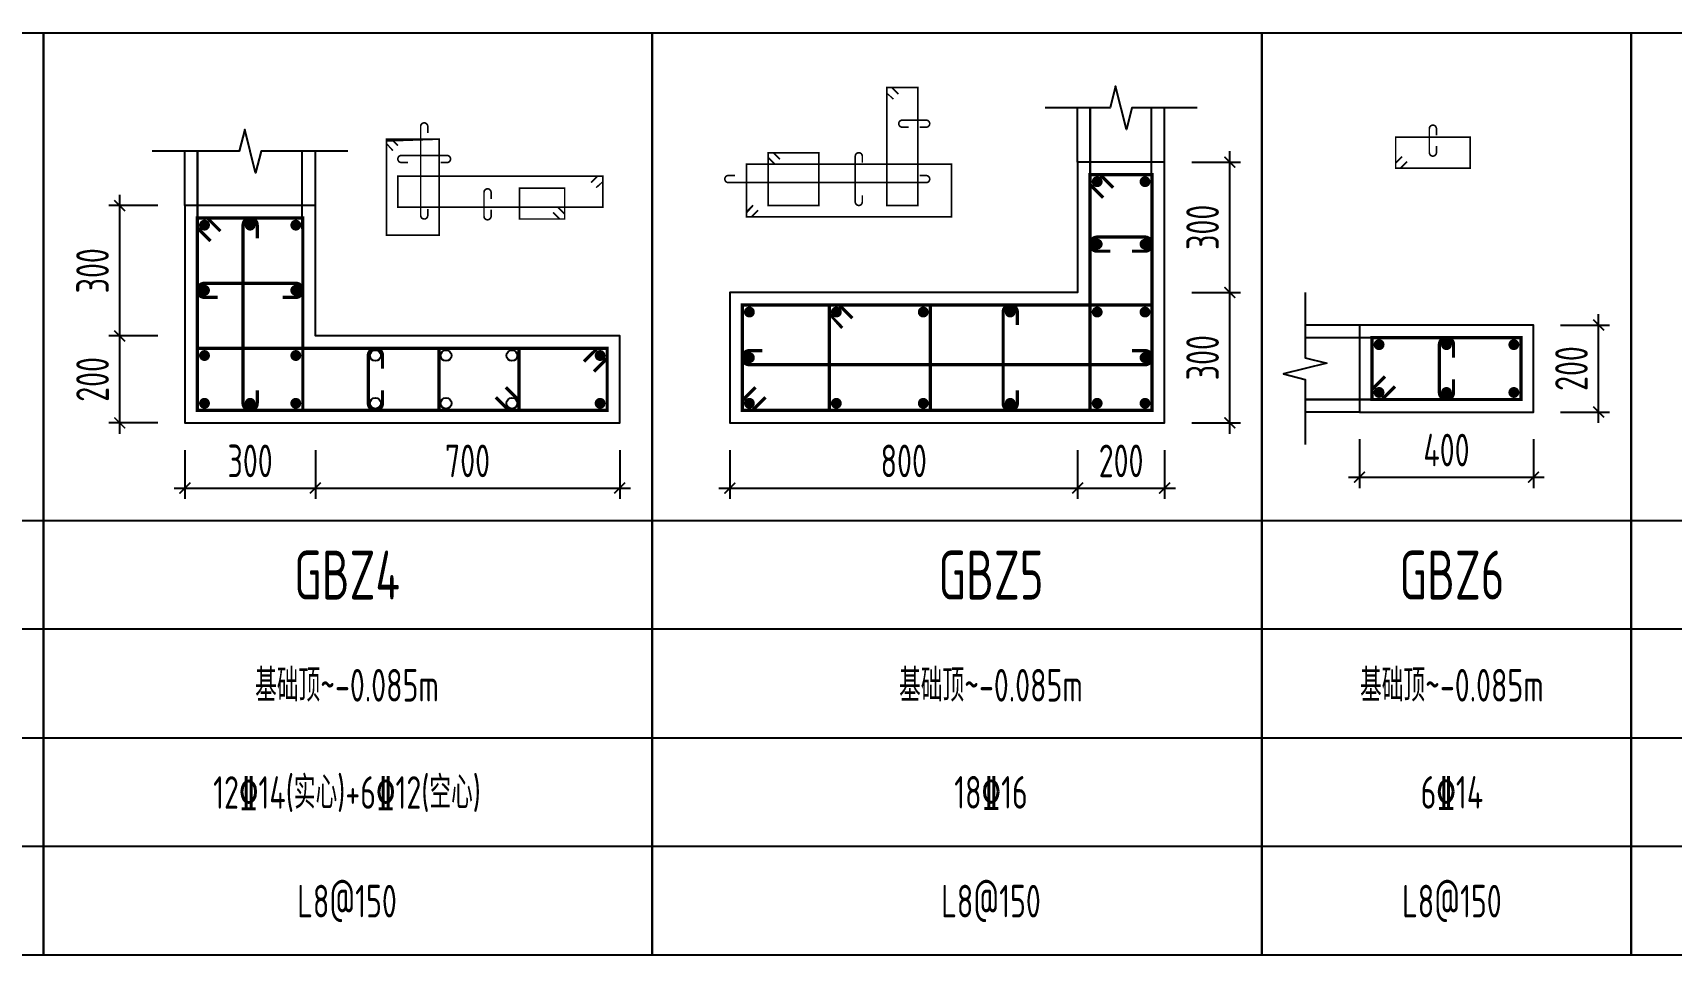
# Model space of a CAD drawing. Extents: x -668857 to 154266, y -275694 to 291306.
# Drawn here: x -337739 to -322663, y 177360 to 185851 of the extents above; entities that cross this region are included whole.
import ezdxf
from ezdxf.enums import TextEntityAlignment as Align

# ---------------------------------------------------------------- set-up
doc = ezdxf.new("R2010")
doc.units = 0
doc.header["$LTSCALE"] = 1000
doc.layers.get('0').update_dxf_attribs({"linetype": 'CONTINUOUS'})
doc.layers.get('DEFPOINTS').update_dxf_attribs({"linetype": 'CONTINUOUS'})
for name, color, linetype in [('COLU_DE_DIM', 3, 'CONTINUOUS'), ('COLU_DE_TH', 7, 'CONTINUOUS'), ('LINK', 6, 'CONTINUOUS'), ('LINK-INDEX', 6, 'CONTINUOUS'), ('REIN', 6, 'CONTINUOUS'), ('TAB', 7, 'CONTINUOUS'), ('TAB_TEXT', 7, 'CONTINUOUS'), ('THIN', 7, 'CONTINUOUS')]:
    doc.layers.add(name, color=color, linetype=linetype)
doc.styles.add('TSSD_DIMENSION', font='Tssdeng.shx', dxfattribs={"width": 0.7, "bigfont": 'tssdchn.shx'})
doc.styles.add('TSSD_REIN', font='tssdeng.shx', dxfattribs={"width": 0.7, "height": 300, "bigfont": 'tssdchn.shx'})
doc.dimstyles.new('TSSD_25_100', dxfattribs={"dimtxt": 300, "dimasz": 100, "dimexe": 100, "dimexo": 250, "dimgap": 100, "dimtad": 1, "dimdec": 0, "dimlfac": 0.25, "dimzin": 0, "dimdsep": 46, "dimtxsty": 'TSSD_DIMENSION', "dimblk": 'ARCHTICK', "dimcen": 0, "dimdle": 100, "dimclrt": 7, "dimadec": 0, "dimazin": 0, "dimtfac": 1, "dimtdec": 0, "dimtix": 1, "dimtmove": 2, "dimatfit": 3, "dimldrblk": 'ARCHTICK', "dimfxl": 0, "dimtolj": 1, "dimtzin": 0, "dimarcsym": 0})

# ---------------------------------------------------------------- blocks, each defined once
blk = doc.blocks.new('_ArchTick')
at = {"color": 0, "linetype": 'ByBlock', "const_width": 0.15}
blk.add_lwpolyline([(-0.5, -0.5), (0.5, 0.5)], dxfattribs=at)
blk = doc.blocks.new('*D748')
at = {"layer": 'COLU_DE_DIM', "color": 0, "lineweight": -2}
for p, q in [((-325531.4673638407, 182110.2121014377), (-325531.4673638407, 181660.2121014377)), ((-323931.4673638437, 182110.2121014377), (-323931.4673638437, 181660.2121014377)), ((-325631.4673638407, 181760.2121014377), (-323831.4673638437, 181760.2121014377))]:
    blk.add_line(p, q, dxfattribs=at)
at = {"layer": 'DEFPOINTS', "color": 0}
for p in [(-325531.4673638407, 182360.2121014377), (-323931.4673638437, 182360.2121014377), (-323931.4673638437, 181760.2121014377)]:
    blk.add_point(p, dxfattribs=at)
at = {"layer": 'COLU_DE_DIM', "color": 0, "lineweight": -2, "xscale": 100, "yscale": 100, "zscale": 100, "rotation": 180}
blk.add_blockref('_ArchTick', (-325531.4673638407, 181760.2121014377), dxfattribs=at)
at = {"layer": 'COLU_DE_DIM', "color": 0, "lineweight": -2, "xscale": 100, "yscale": 100, "zscale": 100}
blk.add_blockref('_ArchTick', (-323931.4673638437, 181760.2121014377), dxfattribs=at)
at = {"layer": 'COLU_DE_DIM', "color": 7, "insert": (-324731.4673638422, 182010.2121014377), "char_height": 300, "attachment_point": 5, "style": 'TSSD_DIMENSION'}
blk.add_mtext('\\A1;400', dxfattribs=at)
blk = doc.blocks.new('*D749')
at = {"layer": 'COLU_DE_DIM', "color": 0, "lineweight": -2}
for p, q in [((-323331.4673638437, 182260.2121014381), (-323331.4673638437, 183260.2121014383)), ((-323681.4673638437, 183160.2121014383), (-323231.4673638437, 183160.2121014383)), ((-323681.4673638437, 182360.2121014381), (-323231.4673638437, 182360.2121014381))]:
    blk.add_line(p, q, dxfattribs=at)
at = {"layer": 'DEFPOINTS', "color": 0}
for p in [(-323931.4673638437, 183160.2121014383), (-323331.4673638437, 183160.2121014383), (-323931.4673638437, 182360.2121014381)]:
    blk.add_point(p, dxfattribs=at)
at = {"layer": 'COLU_DE_DIM', "color": 0, "lineweight": -2, "xscale": 100, "yscale": 100, "zscale": 100}
for p, rotation in [((-323331.4673638437, 183160.2121014383), 90), ((-323331.4673638437, 182360.2121014381), 270)]:
    blk.add_blockref('_ArchTick', p, dxfattribs=dict(at, rotation=rotation))
at = {"layer": 'COLU_DE_DIM', "color": 7, "insert": (-323581.4673638438, 182760.2121014382), "char_height": 300, "attachment_point": 5, "rotation": 90, "style": 'TSSD_DIMENSION'}
blk.add_mtext('\\A1;200', dxfattribs=at)
blk = doc.blocks.new('*D774')
at = {"layer": 'COLU_DE_DIM', "color": 0, "lineweight": -2}
for p, q in [((-336338.5947364576, 182010.2121014377), (-336338.5947364576, 181560.2121014377)), ((-335138.595775401, 182010.2121014377), (-335138.595775401, 181560.2121014377)), ((-336438.5947364576, 181660.2121014377), (-335038.595775401, 181660.2121014377))]:
    blk.add_line(p, q, dxfattribs=at)
at = {"layer": 'DEFPOINTS', "color": 0}
for p in [(-336338.5947364576, 182260.2121014377), (-335138.595775401, 182260.2121014377), (-335138.595775401, 181660.2121014377)]:
    blk.add_point(p, dxfattribs=at)
at = {"layer": 'COLU_DE_DIM', "color": 0, "lineweight": -2, "xscale": 100, "yscale": 100, "zscale": 100, "rotation": 180}
blk.add_blockref('_ArchTick', (-336338.5947364576, 181660.2121014377), dxfattribs=at)
at = {"layer": 'COLU_DE_DIM', "color": 0, "lineweight": -2, "xscale": 100, "yscale": 100, "zscale": 100}
blk.add_blockref('_ArchTick', (-335138.595775401, 181660.2121014377), dxfattribs=at)
at = {"layer": 'COLU_DE_DIM', "color": 7, "insert": (-335738.5952559293, 181910.2121014377), "char_height": 300, "attachment_point": 5, "style": 'TSSD_DIMENSION'}
blk.add_mtext('\\A1;300', dxfattribs=at)
blk = doc.blocks.new('*D775')
at = {"layer": 'COLU_DE_DIM', "color": 0, "lineweight": -2}
for p, q in [((-335138.595775401, 182010.2121014377), (-335138.595775401, 181560.2121014377)), ((-332338.5957754011, 182010.2121014377), (-332338.5957754011, 181560.2121014377)), ((-335238.595775401, 181660.2121014377), (-332238.5957754011, 181660.2121014377))]:
    blk.add_line(p, q, dxfattribs=at)
at = {"layer": 'DEFPOINTS', "color": 0}
for p in [(-335138.595775401, 182260.2121014377), (-332338.5957754011, 182260.2121014377), (-332338.5957754011, 181660.2121014377)]:
    blk.add_point(p, dxfattribs=at)
at = {"layer": 'COLU_DE_DIM', "color": 0, "lineweight": -2, "xscale": 100, "yscale": 100, "zscale": 100, "rotation": 180}
blk.add_blockref('_ArchTick', (-335138.595775401, 181660.2121014377), dxfattribs=at)
at = {"layer": 'COLU_DE_DIM', "color": 0, "lineweight": -2, "xscale": 100, "yscale": 100, "zscale": 100}
blk.add_blockref('_ArchTick', (-332338.5957754011, 181660.2121014377), dxfattribs=at)
at = {"layer": 'COLU_DE_DIM', "color": 7, "insert": (-333738.595775401, 181910.2121014377), "char_height": 300, "attachment_point": 5, "style": 'TSSD_DIMENSION'}
blk.add_mtext('\\A1;700', dxfattribs=at)
blk = doc.blocks.new('*D776')
at = {"layer": 'COLU_DE_DIM', "color": 0, "lineweight": -2}
for p, q in [((-336588.5948663272, 183060.2131403966), (-337038.5948663272, 183060.2131403966)), ((-336938.5948663272, 182160.2121014377), (-336938.5948663272, 183160.2131403966)), ((-336588.5948663272, 182260.2121014377), (-337038.5948663272, 182260.2121014377))]:
    blk.add_line(p, q, dxfattribs=at)
at = {"layer": 'DEFPOINTS', "color": 0}
for p in [(-336938.5948663272, 183060.2131403966), (-336338.5948663272, 183060.2131403966), (-336338.5948663272, 182260.2121014377)]:
    blk.add_point(p, dxfattribs=at)
at = {"layer": 'COLU_DE_DIM', "color": 0, "lineweight": -2, "xscale": 100, "yscale": 100, "zscale": 100}
for p, rotation in [((-336938.5948663272, 183060.2131403966), 90), ((-336938.5948663272, 182260.2121014377), 270)]:
    blk.add_blockref('_ArchTick', p, dxfattribs=dict(at, rotation=rotation))
at = {"layer": 'COLU_DE_DIM', "color": 7, "insert": (-337188.5948663273, 182660.2126209171), "char_height": 300, "attachment_point": 5, "rotation": 90, "style": 'TSSD_DIMENSION'}
blk.add_mtext('\\A1;200', dxfattribs=at)
blk = doc.blocks.new('*D777')
at = {"layer": 'COLU_DE_DIM', "color": 0, "lineweight": -2}
for p, q in [((-336588.5948663272, 184260.2134520833), (-337038.5948663272, 184260.2134520833)), ((-336938.5948663272, 182960.2131403966), (-336938.5948663272, 184360.2134520833)), ((-336588.5948663272, 183060.2131403966), (-337038.5948663272, 183060.2131403966))]:
    blk.add_line(p, q, dxfattribs=at)
at = {"layer": 'DEFPOINTS', "color": 0}
for p in [(-336938.5948663272, 184260.2134520833), (-336338.5948663272, 184260.2134520833), (-336338.5948663272, 183060.2131403966)]:
    blk.add_point(p, dxfattribs=at)
at = {"layer": 'COLU_DE_DIM', "color": 0, "lineweight": -2, "xscale": 100, "yscale": 100, "zscale": 100}
for p, rotation in [((-336938.5948663272, 184260.2134520833), 90), ((-336938.5948663272, 183060.2131403966), 270)]:
    blk.add_blockref('_ArchTick', p, dxfattribs=dict(at, rotation=rotation))
at = {"layer": 'COLU_DE_DIM', "color": 7, "insert": (-337188.5948663273, 183660.2132962399), "char_height": 300, "attachment_point": 5, "rotation": 90, "style": 'TSSD_DIMENSION'}
blk.add_mtext('\\A1;300', dxfattribs=at)
blk = doc.blocks.new('*D788')
at = {"layer": 'COLU_DE_DIM', "color": 0, "lineweight": -2}
for p, q in [((-331325.1683377388, 182010.2121014377), (-331325.1683377388, 181560.2121014377)), ((-328125.1203377389, 182010.2121014377), (-328125.1203377389, 181560.2121014377)), ((-331425.1683377388, 181660.2121014377), (-328025.1203377389, 181660.2121014377))]:
    blk.add_line(p, q, dxfattribs=at)
at = {"layer": 'DEFPOINTS', "color": 0}
for p in [(-331325.1683377388, 182260.2121014377), (-328125.1203377389, 182260.2121014377), (-328125.1203377389, 181660.2121014377)]:
    blk.add_point(p, dxfattribs=at)
at = {"layer": 'COLU_DE_DIM', "color": 0, "lineweight": -2, "xscale": 100, "yscale": 100, "zscale": 100, "rotation": 180}
blk.add_blockref('_ArchTick', (-331325.1683377388, 181660.2121014377), dxfattribs=at)
at = {"layer": 'COLU_DE_DIM', "color": 0, "lineweight": -2, "xscale": 100, "yscale": 100, "zscale": 100}
blk.add_blockref('_ArchTick', (-328125.1203377389, 181660.2121014377), dxfattribs=at)
at = {"layer": 'COLU_DE_DIM', "color": 7, "insert": (-329725.1443377389, 181910.2121014377), "char_height": 300, "attachment_point": 5, "style": 'TSSD_DIMENSION'}
blk.add_mtext('\\A1;800', dxfattribs=at)
blk = doc.blocks.new('*D789')
at = {"layer": 'COLU_DE_DIM', "color": 0, "lineweight": -2}
for p, q in [((-328125.1203377389, 182010.2121014377), (-328125.1203377389, 181560.2121014377)), ((-327325.1203377394, 182010.2121014377), (-327325.1203377394, 181560.2121014377)), ((-328225.1203377389, 181660.2121014377), (-327225.1203377394, 181660.2121014377))]:
    blk.add_line(p, q, dxfattribs=at)
at = {"layer": 'DEFPOINTS', "color": 0}
for p in [(-328125.1203377389, 182260.2121014377), (-327325.1203377394, 182260.2121014377), (-327325.1203377394, 181660.2121014377)]:
    blk.add_point(p, dxfattribs=at)
at = {"layer": 'COLU_DE_DIM', "color": 0, "lineweight": -2, "xscale": 100, "yscale": 100, "zscale": 100, "rotation": 180}
blk.add_blockref('_ArchTick', (-328125.1203377389, 181660.2121014377), dxfattribs=at)
at = {"layer": 'COLU_DE_DIM', "color": 0, "lineweight": -2, "xscale": 100, "yscale": 100, "zscale": 100}
blk.add_blockref('_ArchTick', (-327325.1203377394, 181660.2121014377), dxfattribs=at)
at = {"layer": 'COLU_DE_DIM', "color": 7, "insert": (-327725.1203377391, 181910.2121014377), "char_height": 300, "attachment_point": 5, "style": 'TSSD_DIMENSION'}
blk.add_mtext('\\A1;200', dxfattribs=at)
blk = doc.blocks.new('*D790')
at = {"layer": 'COLU_DE_DIM', "color": 0, "lineweight": -2}
for p, q in [((-326725.1203377389, 182160.2121014377), (-326725.1203377389, 183560.220138081)), ((-327075.1203377389, 183460.220138081), (-326625.1203377389, 183460.220138081)), ((-327075.1203377389, 182260.2121014377), (-326625.1203377389, 182260.2121014377))]:
    blk.add_line(p, q, dxfattribs=at)
at = {"layer": 'DEFPOINTS', "color": 0}
for p in [(-327325.1203377389, 183460.220138081), (-326725.1203377389, 183460.220138081), (-327325.1203377389, 182260.2121014377)]:
    blk.add_point(p, dxfattribs=at)
at = {"layer": 'COLU_DE_DIM', "color": 0, "lineweight": -2, "xscale": 100, "yscale": 100, "zscale": 100}
for p, rotation in [((-326725.1203377389, 183460.220138081), 90), ((-326725.1203377389, 182260.2121014377), 270)]:
    blk.add_blockref('_ArchTick', p, dxfattribs=dict(at, rotation=rotation))
at = {"layer": 'COLU_DE_DIM', "color": 7, "insert": (-326975.1203377389, 182860.2161197593), "char_height": 300, "attachment_point": 5, "rotation": 90, "style": 'TSSD_DIMENSION'}
blk.add_mtext('\\A1;300', dxfattribs=at)
blk = doc.blocks.new('*D791')
at = {"layer": 'COLU_DE_DIM', "color": 0, "lineweight": -2}
for p, q in [((-326725.1203377389, 183360.220138081), (-326725.1203377389, 184760.2201380818)), ((-327075.1203377389, 184660.2201380818), (-326625.1203377389, 184660.2201380818)), ((-327075.1203377389, 183460.220138081), (-326625.1203377389, 183460.220138081))]:
    blk.add_line(p, q, dxfattribs=at)
at = {"layer": 'DEFPOINTS', "color": 0}
for p in [(-327325.1203377389, 184660.2201380818), (-326725.1203377389, 184660.2201380818), (-327325.1203377389, 183460.220138081)]:
    blk.add_point(p, dxfattribs=at)
at = {"layer": 'COLU_DE_DIM', "color": 0, "lineweight": -2, "xscale": 100, "yscale": 100, "zscale": 100}
for p, rotation in [((-326725.1203377389, 184660.2201380818), 90), ((-326725.1203377389, 183460.220138081), 270)]:
    blk.add_blockref('_ArchTick', p, dxfattribs=dict(at, rotation=rotation))
at = {"layer": 'COLU_DE_DIM', "color": 7, "insert": (-326975.1203377389, 184060.2201380813), "char_height": 300, "attachment_point": 5, "rotation": 90, "style": 'TSSD_DIMENSION'}
blk.add_mtext('\\A1;300', dxfattribs=at)

msp = doc.modelspace()

# ---------------------------------------------------------------- linework, layer by layer
at = {"layer": 'COLU_DE_TH'}
for points in [[(-327325.1203377394, 184660.2201380818), (-328125.1203377389, 184660.2201380814), (-328125.1203377389, 183460.220138081), (-331325.1683377388, 183460.220138081), (-331325.1683377388, 182260.2121014377), (-327325.1203377389, 182260.2121014377), (-327325.1203377394, 184660.2201380818)], [(-335138.595775401, 184260.2134520833), (-336338.5947364576, 184260.2131403966), (-336338.5947364576, 182260.2121014377), (-332338.5957754011, 182260.2131403966), (-332338.5957754011, 183060.2131403966), (-335138.5957754011, 183060.2131403966), (-335138.595775401, 184260.2134520833)], [(-325531.4673638407, 183160.2121014383), (-325531.4673638402, 182360.2121014381), (-323931.4673638437, 182360.2121014382), (-323931.4673638437, 183160.2121014382), (-325531.4673638407, 183160.2121014383)]]:
    msp.add_lwpolyline(points, close=True, dxfattribs=at)
at = {"layer": 'LINK', "const_width": 30}
for points in [[(-327890.1203377391, 184333.2962565269), (-328010.120337739, 184453.296256527), (-328010.120337739, 184545.2201380815), (-327440.1203377394, 184545.2201380817), (-327440.1203377389, 182375.2121014378), (-328010.1203377389, 182375.2121014378), (-328010.120337739, 184545.2201380815), (-327918.1964561844, 184545.2201380816), (-327798.1964561844, 184425.2201380815)], [(-336103.5947208735, 183933.2893162348), (-336223.5947364576, 184053.2893006508), (-336223.5947364576, 184145.2131702666), (-335253.595775401, 184145.2134222133), (-335253.5957754012, 182375.2123832551), (-336223.5947364576, 182375.2121313078), (-336223.5947364576, 184145.2131702666), (-336131.6708668415, 184145.2131941428), (-336011.6708512573, 184025.2132097269)], [(-330998.2444561848, 182495.2121014378), (-331118.2444561848, 182375.2121014377), (-331210.168337739, 182375.2121014377), (-331210.168337739, 183345.220138081), (-327440.1203377391, 183345.220138081), (-327440.1203377389, 182375.2121014377), (-331210.168337739, 182375.2121014377), (-331210.168337739, 182467.1359829918), (-331090.168337739, 182587.1359829919)], [(-330290.1563377385, 183133.2962565271), (-330410.1563377389, 183253.2962565267), (-330410.156337739, 183345.2201380811), (-329480.144337739, 183345.220138081), (-329480.1443377389, 182375.2121014377), (-330410.156337739, 182375.2121014377), (-330410.156337739, 183345.2201380811), (-330318.232456185, 183345.2201380811), (-330198.2324561847, 183225.2201380815)], [(-325204.5434822859, 182595.212101438), (-325324.543482286, 182475.2121014381), (-325416.4673638402, 182475.2121014381), (-325416.4673638407, 183045.2121014383), (-324046.4673638437, 183045.2121014382), (-324046.4673638437, 182475.2121014382), (-325416.4673638402, 182475.2121014381), (-325416.4673638402, 182567.1359829924), (-325296.4673638402, 182687.1359829923)], [(-332665.5196569553, 182825.2131403966), (-332545.5196569553, 182945.2131403966), (-332453.5957754011, 182945.2131403966), (-332453.5957754012, 182375.2131105265), (-336223.5947364576, 182375.2121313078), (-336223.5947364576, 182945.2131403966), (-332453.5957754011, 182945.2131403966), (-332453.5957754011, 182853.2892588424), (-332573.5957754012, 182733.2892588424)], [(-333385.3386256585, 182587.1369539188), (-333265.3385944897, 182467.1369850876), (-333265.3385944897, 182375.2131274096), (-334001.210004034, 182375.2126962415), (-334001.2100040339, 182945.2131403965), (-333265.3385944897, 182945.2131403966), (-333265.3385944897, 182375.2131274096), (-333357.2624521675, 182375.2130796571), (-333477.2624833364, 182495.2130484883)]]:
    msp.add_lwpolyline(points, dxfattribs=at)
for points in [[(-335673.5952559293, 183960.2134053303), (-335673.5952559293, 184080.2134053303, 1), (-335803.5952559293, 184080.2134053303), (-335803.5952559295, 182440.2123663721, 1), (-335673.5952559295, 182440.2123663721), (-335673.5952559295, 182560.2123663721)], [(-327625.1203377395, 183840.3362604114), (-327505.1203377395, 183840.3362604114, 1), (-327505.1203377395, 183970.3362604114), (-327945.1203377395, 183970.3362604113, 1), (-327945.1203377395, 183840.3362604113), (-327825.1203377395, 183840.3362604113)], [(-335438.5957754012, 183415.2132728634), (-335318.5957754012, 183415.2132728634, 1), (-335318.5957754012, 183545.2132728634), (-336158.5947364576, 183545.2132728634, 1), (-336158.5947364576, 183415.2132728634), (-336038.5947364576, 183415.2132728634)], [(-328680.132337739, 183160.220138081), (-328680.132337739, 183280.220138081, 1), (-328810.132337739, 183280.220138081), (-328810.1323377389, 182440.2121014377, 1), (-328680.1323377389, 182440.2121014377), (-328680.1323377389, 182560.2121014377)], [(-324666.4673638421, 182860.2121014382), (-324666.4673638421, 182980.2121014382, 1), (-324796.4673638421, 182980.2121014382), (-324796.4673638421, 182540.2121014382, 1), (-324666.4673638421, 182540.2121014382), (-324666.4673638421, 182660.2121014382)], [(-334521.0146496363, 182760.2131403968), (-334521.0146496363, 182880.2131403968, 1), (-334651.0146496363, 182880.2131403968), (-334651.0146496363, 182440.2131403968, 1), (-334521.0146496363, 182440.2131403968), (-334521.0146496363, 182560.2131403968)], [(-331025.168337739, 182925.2161197594), (-331145.168337739, 182925.2161197594, 1), (-331145.168337739, 182795.2161197594), (-327505.1203377391, 182795.2161197594, 1), (-327505.1203377391, 182925.2161197594), (-327625.1203377391, 182925.2161197594)]]:
    msp.add_lwpolyline(points, format="xyb", dxfattribs=at)
at = {"layer": 'LINK-INDEX', "const_width": 15.00000095367432}
for points in [[(-329821.0127938731, 185240.806601851), (-329881.0127938711, 185300.8066018529), (-329881.0127938712, 185346.7685426278), (-329596.0127938715, 185346.768542628), (-329596.0127938711, 184261.7645243056), (-329881.0127938711, 184261.7645243056), (-329881.0127938712, 185346.7685426278), (-329835.0508530933, 185346.7685426279), (-329775.0508530951, 185286.768542626)], [(-334424.6475893033, 184765.6902355357), (-334484.6475970951, 184825.6902277438), (-334484.647597095, 184871.6521625518), (-333999.6481165668, 184871.6522885251), (-333999.6481165669, 183986.651769046), (-334484.6475970951, 183986.6516430724), (-334484.647597095, 184871.6521625518), (-334438.6856622867, 184871.6521744899), (-334378.6856544949, 184811.6521822817)], [(-325093.0054230639, 184665.6387334238), (-325153.0054230642, 184605.6387334242), (-325198.9673638411, 184605.6387334241), (-325198.9673638414, 184890.6387334243), (-324513.9673638428, 184890.6387334242), (-324513.9673638428, 184605.6387334242), (-325198.9673638411, 184605.6387334241), (-325198.9673638411, 184651.6006742017), (-325138.9673638408, 184711.6006742013)], [(-330911.030793871, 184640.8066018516), (-330971.0307938711, 184700.8066018514), (-330971.0307938711, 184746.7685426278), (-330506.0247938714, 184746.7685426278), (-330506.0247938714, 184261.7645243063), (-330971.0307938711, 184261.7645243063), (-330971.0307938711, 184746.7685426278), (-330925.0688530949, 184746.7685426279), (-330865.0688530947, 184686.7685426281)], [(-332600.6102261734, 184471.6522196947), (-332540.6102261731, 184531.6522196944), (-332494.6482853958, 184531.6522196944), (-332494.6482853958, 184246.6522047593), (-334379.647765924, 184246.65171515), (-334379.647765924, 184531.6522196944), (-332494.6482853958, 184531.6522196944), (-332494.6482853959, 184485.6902789167), (-332554.6482853963, 184425.690278917)], [(-331065.0718530947, 184216.7635197259), (-331125.0718530946, 184156.7635197258), (-331171.0337938713, 184156.7635197258), (-331171.0337938713, 184641.7675380474), (-329286.0097938713, 184641.7675380474), (-329286.0097938712, 184156.7635197258), (-331171.0337938713, 184156.7635197258), (-331171.0337938711, 184202.7254605021), (-331111.0337938712, 184262.7254605022)], [(-332904.6483009798, 184242.6141147672), (-332844.6482853957, 184182.6141303513), (-332844.6482853957, 184136.6522015125), (-333259.6482853957, 184136.6519859285), (-333259.6482853957, 184421.652208006), (-332844.6482853957, 184421.6522080061), (-332844.6482853957, 184136.6522015125), (-332890.6102142349, 184136.6521776362), (-332950.6102298191, 184196.6521620522)]]:
    msp.add_lwpolyline(points, dxfattribs=at)
at = {"layer": 'LINK-INDEX', "color": 1, "const_width": 20}
for points in [[(-328010.120337739, 184445.2201380818), (-328010.120337739, 185160.2201380817)], [(-327447.2516475108, 184445.2201380818), (-327447.2516475108, 185160.2201380818)], [(-336223.5947364576, 184045.2134520834), (-336223.5947364576, 184760.2134520833)], [(-335260.7270851724, 184045.2134520834), (-335260.7270851724, 184760.2134520833)], [(-325316.4673638407, 183045.2121014384), (-326031.4673638407, 183045.2121014383)], [(-325316.4673638408, 182475.2121014384), (-326031.4673638407, 182475.2121014383)]]:
    msp.add_lwpolyline(points, dxfattribs=at)
at = {"layer": 'LINK-INDEX', "const_width": 15.00000095367432}
for points in [[(-334104.6480256598, 184929.1523404729), (-334104.6480256598, 184989.1523404729, 1), (-334169.6480256598, 184989.1523404729), (-334169.6480256598, 184169.1518209938, 1), (-334104.6480256598, 184169.1518209938), (-334104.6480256598, 184229.1518209938)], [(-329578.5127938716, 184981.768542628), (-329518.5127938716, 184981.768542628, 1), (-329518.5127938716, 185046.768542628), (-329738.5127938716, 185046.768542628, 1), (-329738.5127938716, 184981.768542628), (-329678.5127938716, 184981.768542628)], [(-324823.9673638421, 184908.1387334243), (-324823.9673638421, 184968.1387334243, 1), (-324888.9673638421, 184968.1387334243), (-324888.9673638421, 184748.1387334243, 1), (-324823.9673638421, 184748.1387334243), (-324823.9673638421, 184808.1387334243)], [(-333987.1482853957, 184656.6522742395), (-333927.1482853957, 184656.6522742395, 1), (-333927.1482853957, 184721.6522742395), (-334347.147765924, 184721.6522742395, 1), (-334347.147765924, 184656.6522742395), (-334287.147765924, 184656.6522742395)], [(-330106.0187938713, 184654.2685426277), (-330106.0187938713, 184714.2685426277, 1), (-330171.0187938713, 184714.2685426277), (-330171.0187938713, 184294.2645243061, 1), (-330106.0187938713, 184294.2645243061), (-330106.0187938713, 184354.2645243061)], [(-331278.5367938713, 184536.766533467), (-331338.5367938713, 184536.766533467, 1), (-331338.5367938713, 184471.766533467), (-329518.5127938713, 184471.766533467, 1), (-329518.5127938713, 184536.766533467), (-329578.5127938713, 184536.766533467)], [(-333521.8318372035, 184322.0175625059), (-333521.8318372035, 184382.0175625059, 1), (-333586.8318372035, 184382.0175625059), (-333586.8318372035, 184162.0175625059, 1), (-333521.8318372035, 184162.0175625059), (-333521.8318372035, 184222.0175625059)]]:
    msp.add_lwpolyline(points, format="xyb", dxfattribs=at)
at = {"layer": 'REIN', "const_width": 50}
for points in [[(-327970.120337739, 184480.2201380815, 1), (-327920.120337739, 184480.2201380815, 1), (-327970.120337739, 184480.2201380815)], [(-327530.1203377394, 184480.2201380817, 1), (-327480.1203377394, 184480.2201380817, 1), (-327530.1203377394, 184480.2201380817)], [(-336183.5947364576, 184080.2131871496, 1), (-336133.5947364576, 184080.2131871496, 1), (-336183.5947364576, 184080.2131871496)], [(-335763.5952559293, 184080.2134053303, 1), (-335713.5952559293, 184080.2134053303, 1), (-335763.5952559293, 184080.2134053303)], [(-335343.595775401, 184080.2134053303, 1), (-335293.595775401, 184080.2134053303, 1), (-335343.595775401, 184080.2134053303)], [(-327970.1203377395, 183905.3362604113, 1), (-327920.1203377395, 183905.3362604113, 1), (-327970.1203377395, 183905.3362604113)], [(-327530.1203377395, 183905.3362604114, 1), (-327480.1203377395, 183905.3362604114, 1), (-327530.1203377395, 183905.3362604114)], [(-336183.5947364576, 183480.2132728634, 1), (-336133.5947364576, 183480.2132728634, 1), (-336183.5947364576, 183480.2132728634)], [(-335343.5957754012, 183480.2132728634, 1), (-335293.5957754012, 183480.2132728634, 1), (-335343.5957754012, 183480.2132728634)], [(-331170.168337739, 183280.220138081, 1), (-331120.168337739, 183280.220138081, 1), (-331170.168337739, 183280.220138081)], [(-330370.156337739, 183280.220138081, 1), (-330320.156337739, 183280.220138081, 1), (-330370.156337739, 183280.220138081)], [(-329570.1443377391, 183280.2201380809, 1), (-329520.1443377391, 183280.2201380809, 1), (-329570.1443377391, 183280.2201380809)], [(-328770.132337739, 183280.220138081, 1), (-328720.132337739, 183280.220138081, 1), (-328770.132337739, 183280.220138081)], [(-327970.1203377389, 183280.220138081, 1), (-327920.1203377389, 183280.220138081, 1), (-327970.1203377389, 183280.220138081)], [(-327530.1203377391, 183280.220138081, 1), (-327480.1203377391, 183280.220138081, 1), (-327530.1203377391, 183280.220138081)], [(-325376.4673638406, 182980.2121014383, 1), (-325326.4673638406, 182980.2121014383, 1), (-325376.4673638406, 182980.2121014383)], [(-324756.4673638421, 182980.2121014382, 1), (-324706.4673638421, 182980.2121014382, 1), (-324756.4673638421, 182980.2121014382)], [(-324136.4673638437, 182980.2121014382, 1), (-324086.4673638437, 182980.2121014382, 1), (-324136.4673638437, 182980.2121014382)], [(-336183.5947364576, 182880.2131403966, 1), (-336133.5947364576, 182880.2131403966, 1), (-336183.5947364576, 182880.2131403966)], [(-335343.5957754012, 182880.2131403966, 1), (-335293.5957754012, 182880.2131403966, 1), (-335343.5957754012, 182880.2131403966)], [(-332543.595775401, 182880.2131403966, 1), (-332493.595775401, 182880.2131403966, 1), (-332543.595775401, 182880.2131403966)], [(-331170.168337739, 182860.2161197594, 1), (-331120.168337739, 182860.2161197594, 1), (-331170.168337739, 182860.2161197594)], [(-327530.1203377389, 182860.2161197595, 1), (-327480.1203377389, 182860.2161197595, 1), (-327530.1203377389, 182860.2161197595)], [(-325376.4673638402, 182540.2121014381, 1), (-325326.4673638402, 182540.2121014381, 1), (-325376.4673638402, 182540.2121014381)], [(-324756.4673638421, 182540.2121014382, 1), (-324706.4673638421, 182540.2121014382, 1), (-324756.4673638421, 182540.2121014382)], [(-324136.4673638437, 182540.2121014382, 1), (-324086.4673638437, 182540.2121014382, 1), (-324136.4673638437, 182540.2121014382)], [(-336183.5947364576, 182440.2121481909, 1), (-336133.5947364576, 182440.2121481909, 1), (-336183.5947364576, 182440.2121481909)], [(-335763.5952559295, 182440.2123663721, 1), (-335713.5952559295, 182440.2123663721, 1), (-335763.5952559295, 182440.2123663721)], [(-335343.5957754012, 182440.2123663721, 1), (-335293.5957754012, 182440.2123663721, 1), (-335343.5957754012, 182440.2123663721)], [(-332543.5957754011, 182440.2130936434, 1), (-332493.5957754011, 182440.2130936434, 1), (-332543.5957754011, 182440.2130936434)], [(-331170.168337739, 182440.2121014377, 1), (-331120.168337739, 182440.2121014377, 1), (-331170.168337739, 182440.2121014377)], [(-330370.156337739, 182440.2121014377, 1), (-330320.156337739, 182440.2121014377, 1), (-330370.156337739, 182440.2121014377)], [(-329570.1443377389, 182440.2121014377, 1), (-329520.1443377389, 182440.2121014377, 1), (-329570.1443377389, 182440.2121014377)], [(-328770.132337739, 182440.2121014377, 1), (-328720.132337739, 182440.2121014377, 1), (-328770.132337739, 182440.2121014377)], [(-327970.1203377389, 182440.2121014377, 1), (-327920.1203377389, 182440.2121014377, 1), (-327970.1203377389, 182440.2121014377)], [(-327530.1203377389, 182440.2121014378, 1), (-327480.1203377389, 182440.2121014378, 1), (-327530.1203377389, 182440.2121014378)]]:
    msp.add_lwpolyline(points, format="xyb", close=True, dxfattribs=at)
at = {"layer": 'REIN'}
for centre in [(-334586.0146496363, 182880.2131403968), (-333936.210004034, 182880.2131403965), (-333330.3385944897, 182880.2131403966), (-334586.0146496363, 182440.2131403968), (-333936.210004034, 182440.2127300077), (-333330.3385944897, 182440.2130936435)]:
    msp.add_circle(centre, 50, dxfattribs=at)
at = {"layer": 'TAB'}
for points in [[(-342138.5878965524, 185850.9489226945), (-337638.5948663272, 185850.9489226945), (-337638.5948663272, 177360.2121014377), (-342138.5878965524, 177360.2121014377), (-342138.5878965524, 185850.9489226945), (-342138.5878965524, 181360.2121014377), (-337638.5948663272, 181360.2121014377), (-337638.5948663272, 180360.2121014377), (-342138.5878965524, 180360.2121014377), (-342138.5878965524, 179360.2121014377), (-337638.5948663272, 179360.2121014377), (-337638.5948663272, 178360.2121014377), (-342138.5878965524, 178360.2121014377)], [(-337638.5948663272, 185850.9489226945), (-332038.5957754012, 185850.9489226945), (-332038.5957754012, 177360.2121014377), (-337638.5948663272, 177360.2121014377), (-337638.5948663272, 185850.9489226945), (-337638.5948663272, 181360.2121014377), (-332038.5957754012, 181360.2121014377), (-332038.5957754012, 180360.2121014377), (-337638.5948663272, 180360.2121014377), (-337638.5948663272, 179360.2121014377), (-332038.5957754012, 179360.2121014377), (-332038.5957754012, 178360.2121014377), (-337638.5948663272, 178360.2121014377)], [(-332038.5957754012, 185850.9489226945), (-326431.4673638407, 185850.9489226945), (-326431.4673638407, 177360.2121014377), (-332038.5957754012, 177360.2121014377), (-332038.5957754012, 185850.9489226945), (-332038.5957754012, 181360.2121014377), (-326431.4673638407, 181360.2121014377), (-326431.4673638407, 180360.2121014377), (-332038.5957754012, 180360.2121014377), (-332038.5957754012, 179360.2121014377), (-326431.4673638407, 179360.2121014377), (-326431.4673638407, 178360.2121014377), (-332038.5957754012, 178360.2121014377)], [(-326431.4673638407, 185850.9489226945), (-323031.4673638437, 185850.9489226945), (-323031.4673638437, 177360.2121014377), (-326431.4673638407, 177360.2121014377), (-326431.4673638407, 185850.9489226945), (-326431.4673638407, 181360.2121014377), (-323031.4673638437, 181360.2121014377), (-323031.4673638437, 180360.2121014377), (-326431.4673638407, 180360.2121014377), (-326431.4673638407, 179360.2121014377), (-323031.4673638437, 179360.2121014377), (-323031.4673638437, 178360.2121014377), (-326431.4673638407, 178360.2121014377)], [(-323031.4673638437, 185850.9489226945), (-318531.475363841, 185850.9489226945), (-318531.475363841, 177360.2121014377), (-323031.4673638437, 177360.2121014377), (-323031.4673638437, 185850.9489226945), (-323031.4673638437, 181360.2121014377), (-318531.475363841, 181360.2121014377), (-318531.475363841, 180360.2121014377), (-323031.4673638437, 180360.2121014377), (-323031.4673638437, 179360.2121014377), (-318531.475363841, 179360.2121014377), (-318531.475363841, 178360.2121014377), (-323031.4673638437, 178360.2121014377)]]:
    msp.add_lwpolyline(points, dxfattribs=at)
at = {"layer": 'THIN'}
for p, q in [((-328125.1203377389, 184660.2201380814), (-328125.1203377392, 185160.2201380814)), ((-327325.1203377394, 184660.2201380818), (-327325.1203377396, 185160.2201380818)), ((-336338.5947364576, 184260.2131403966), (-336338.5948663272, 184760.2131403966)), ((-335138.595775401, 184260.2134520833), (-335138.5959052704, 184760.2134520833)), ((-325531.4673638407, 183160.2121014383), (-326031.4673638407, 183160.212101438)), ((-325531.4673638402, 182360.2121014381), (-326031.4673638402, 182360.2121014377))]:
    msp.add_line(p, q, dxfattribs=at)
for points in [[(-327025.1203377396, 185160.2201380819), (-327625.1203377394, 185160.2201380816), (-327675.1203377394, 184960.2201380816), (-327775.1203377396, 185360.2201380816), (-327825.1203377394, 185160.2201380815), (-328425.1203377392, 185160.2201380813)], [(-334838.5959052705, 184760.2135300051), (-335638.5953857988, 184760.2133222139), (-335688.5953338509, 184560.2133092269), (-335788.5954377467, 184960.213283253), (-335838.5953857988, 184760.2132702661), (-336638.5948663272, 184760.2130624749)], [(-326031.4673638409, 183460.212101438), (-326031.4673638404, 182860.2121014379), (-325831.4673638404, 182810.212101438), (-326231.4673638404, 182710.2121014378), (-326031.4673638404, 182660.2121014379), (-326031.46736384, 182060.2121014377)]]:
    msp.add_lwpolyline(points, dxfattribs=at)

# ---------------------------------------------------------------- texts
at = {"layer": 'TAB_TEXT', "color": 7, "style": 'TSSD_REIN', "width": 0.7}
for s, height, p in [('GBZ4', 450, (-334847.2625544956, 180860.2121014377)), ('GBZ5', 450, (-328922.2424780028, 180860.2121014377)), ('GBZ6', 450, (-324681.4673638422, 180860.2121014377)), ('基础顶~-0.085m', 300, (-334847.2625544956, 179860.2121014377)), ('基础顶~-0.085m', 300, (-328922.2424780028, 179860.2121014377)), ('基础顶~-0.085m', 300, (-324681.4673638422, 179860.2121014377)), ('L8@150', 300, (-334847.2625544956, 177860.2121014377)), ('L8@150', 300, (-328922.2424780028, 177860.2121014377)), ('L8@150', 300, (-324681.4673638422, 177860.2121014377))]:
    msp.add_text(s, height=height, dxfattribs=at).set_placement(p, align=Align.MIDDLE)
at = {"layer": 'TAB_TEXT', "color": 1, "style": 'TSSD_REIN', "width": 0.7}
for s, p in [('12%%13214(实心)+6%%13212(空心)', (-334847.2625544956, 178860.2121014377)), ('18%%13216', (-328922.2424780028, 178860.2121014377)), ('6%%13214', (-324681.4673638422, 178860.2121014377))]:
    msp.add_text(s, height=300, dxfattribs=at).set_placement(p, align=Align.MIDDLE)

# ---------------------------------------------------------------- dimensions: what is measured, and where the dimension line sits
at = {"layer": 'COLU_DE_DIM'}
for base, p1, p2, picture, middle in [((-326725.1203377389, 184660.2201380818), (-327325.1203377389, 183460.220138081), (-327325.1203377389, 184660.2201380818), '*D791', (-326975.1203377389, 184060.2201380813)), ((-336938.5948663272, 184260.2134520833), (-336338.5948663272, 183060.2131403966), (-336338.5948663272, 184260.2134520833), '*D777', (-337188.5948663273, 183660.2132962399)), ((-326725.1203377389, 183460.220138081), (-327325.1203377389, 182260.2121014377), (-327325.1203377389, 183460.220138081), '*D790', (-326975.1203377389, 182860.2161197593)), ((-323331.4673638437, 183160.2121014383), (-323931.4673638437, 182360.2121014381), (-323931.4673638437, 183160.2121014383), '*D749', (-323581.4673638438, 182760.2121014382)), ((-336938.5948663272, 183060.2131403966), (-336338.5948663272, 182260.2121014377), (-336338.5948663272, 183060.2131403966), '*D776', (-337188.5948663273, 182660.2126209171))]:
    dim = msp.add_linear_dim(base=base, p1=p1, p2=p2, angle=89.9999998932783, dimstyle='TSSD_25_100', dxfattribs=at)
    dim.commit()
    dim.dimension.update_dxf_attribs({"geometry": picture, "text_midpoint": middle})
for base, p1, p2, picture, middle in [((-335138.595775401, 181660.2121014377), (-336338.5947364576, 182260.2121014377), (-335138.595775401, 182260.2121014377), '*D774', (-335738.5952559293, 181910.2121014377)), ((-332338.5957754011, 181660.2121014377), (-335138.595775401, 182260.2121014377), (-332338.5957754011, 182260.2121014377), '*D775', (-333738.595775401, 181910.2121014377)), ((-328125.1203377389, 181660.2121014377), (-331325.1683377388, 182260.2121014377), (-328125.1203377389, 182260.2121014377), '*D788', (-329725.1443377389, 181910.2121014377)), ((-327325.1203377394, 181660.2121014377), (-328125.1203377389, 182260.2121014377), (-327325.1203377394, 182260.2121014377), '*D789', (-327725.1203377391, 181910.2121014377)), ((-323931.4673638437, 181760.2121014377), (-325531.4673638407, 182360.2121014377), (-323931.4673638437, 182360.2121014377), '*D748', (-324731.4673638422, 182010.2121014377))]:
    dim = msp.add_linear_dim(base=base, p1=p1, p2=p2, dimstyle='TSSD_25_100', dxfattribs=at)
    dim.commit()
    dim.dimension.update_dxf_attribs({"geometry": picture, "text_midpoint": middle})

doc.saveas('drawing.dxf')
